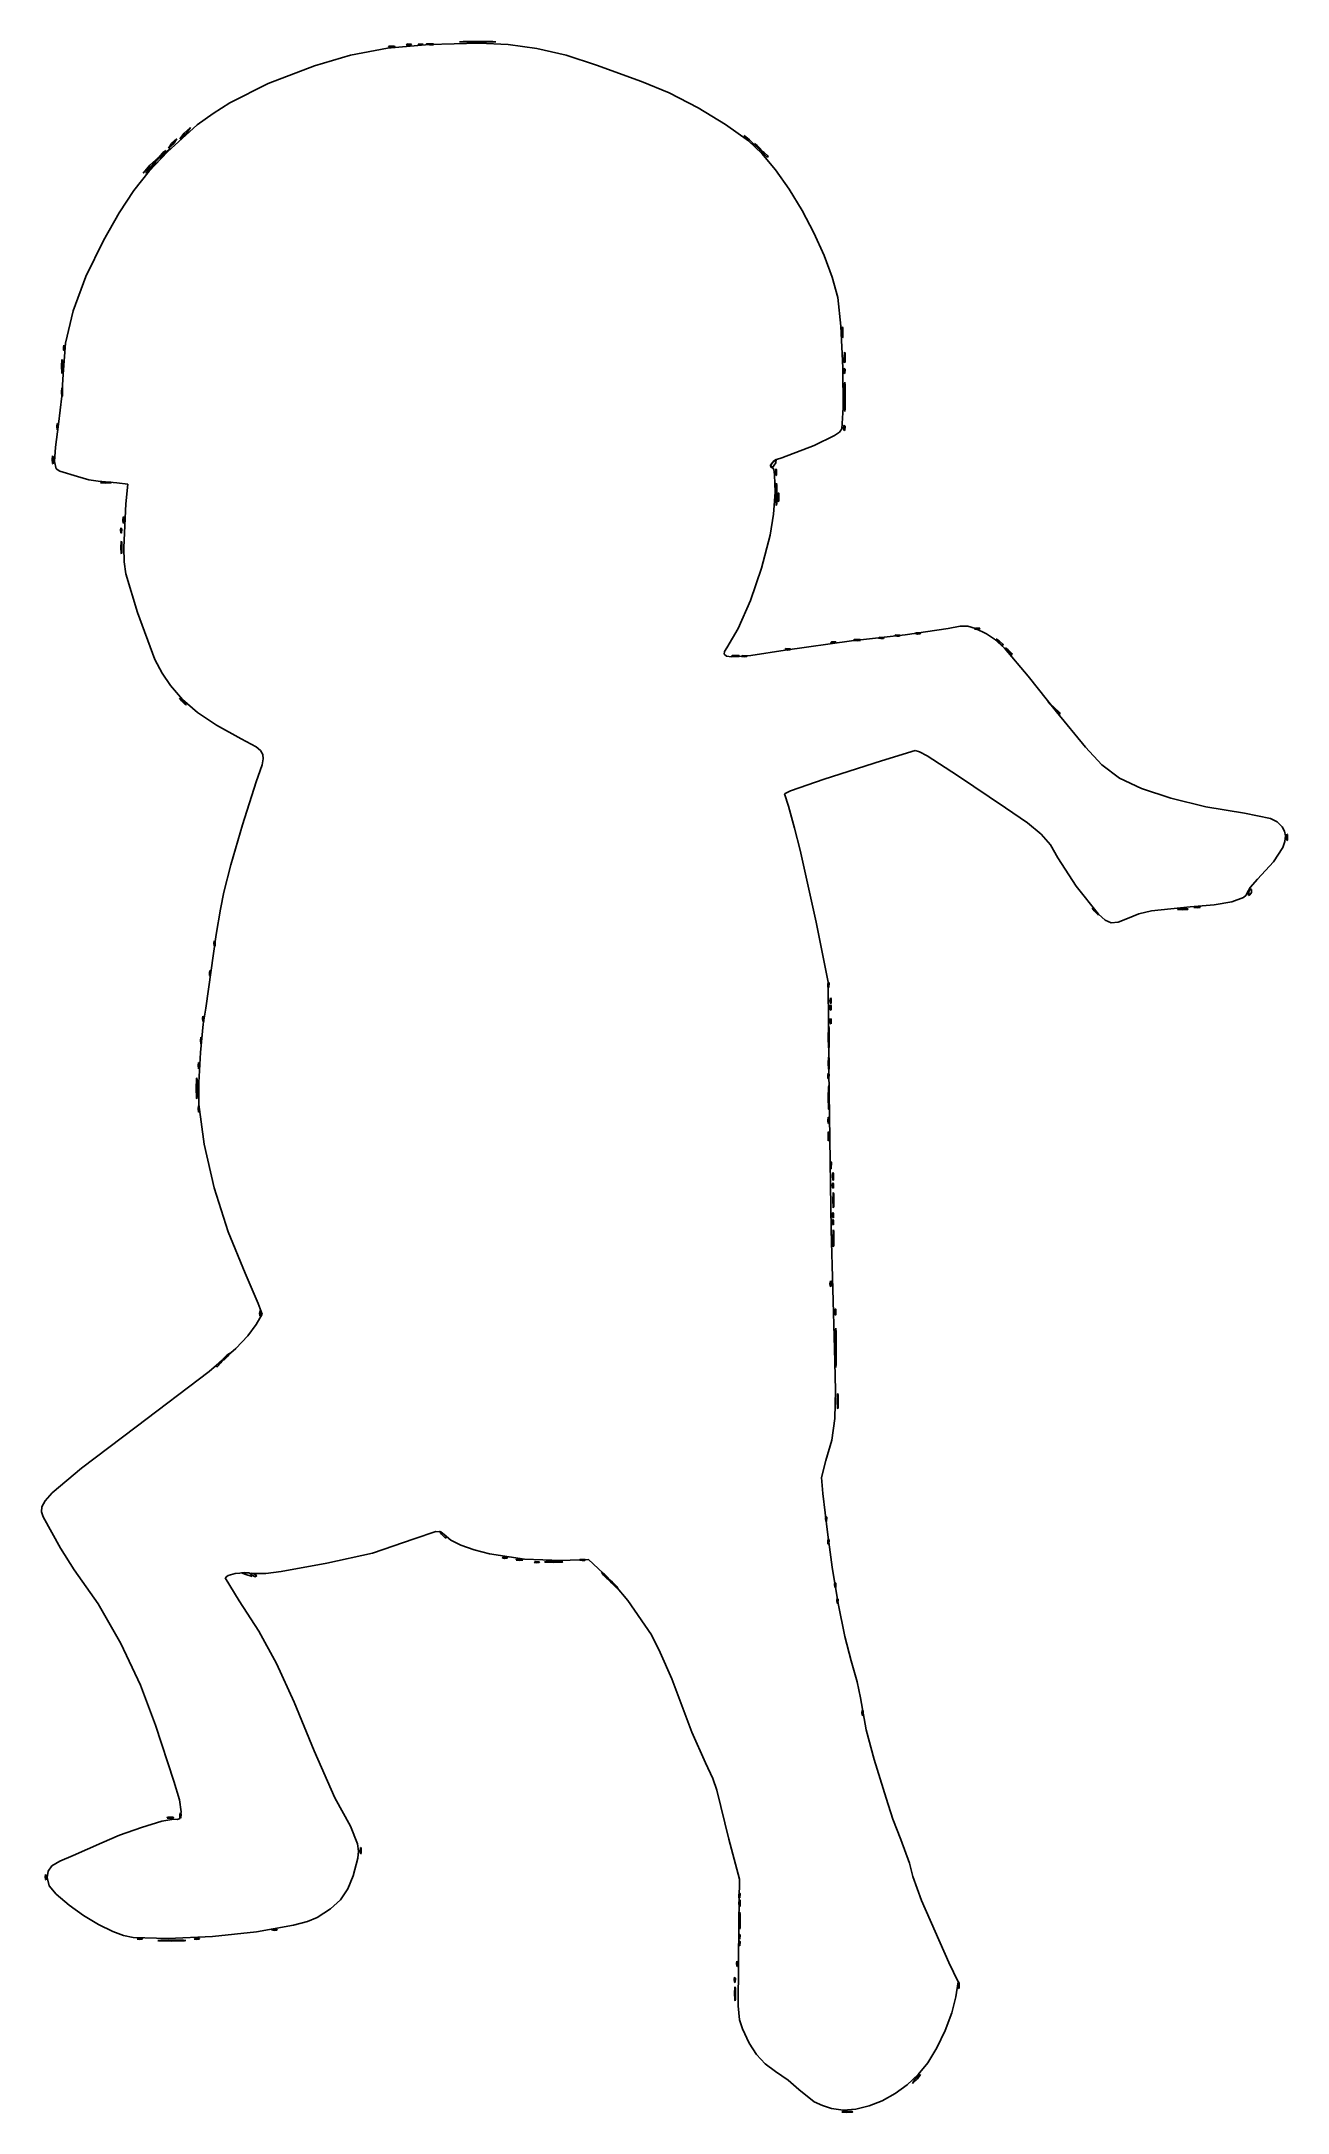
# Model space of a CAD drawing. Extents: x 89 to 234, y 9 to 249.
import ezdxf

# ---------------------------------------------------------------- set-up
doc = ezdxf.new("R2010")
doc.units = 0

msp = doc.modelspace()

# ---------------------------------------------------------------- linework, layer by layer
at = {"layer": 'Layer 1'}
for p, q in [((120.677232, 246.611599), (124.880251, 247.84397)), ((124.880251, 247.84397), (129.175227, 248.651591)), ((129.175227, 248.651591), (134.001616, 249.094722)), ((129.275667, 248.789357), (129.314941, 248.883608)), ((129.64567, 248.750155), (129.275667, 248.789357)), ((129.314941, 248.883608), (129.976399, 248.883608)), ((129.314941, 248.883608), (129.314941, 248.883608)), ((130.015673, 248.789357), (129.64567, 248.750155)), ((129.976399, 248.883608), (130.015673, 248.789357)), ((131.333334, 249.046878), (131.448142, 249.153713)), ((131.607995, 248.993862), (131.333334, 249.046878)), ((131.448142, 249.153713), (131.448142, 249.153702)), ((131.448142, 249.153702), (131.95526, 249.132827)), ((131.919189, 249.026067), (131.607995, 248.993862)), ((131.95526, 249.132827), (131.919189, 249.026067)), ((132.656249, 249.046878), (132.771057, 249.153713)), ((132.93091, 248.993862), (132.656249, 249.046878)), ((132.771057, 249.153713), (132.771057, 249.153702)), ((132.771057, 249.153702), (133.278175, 249.132827)), ((133.242104, 249.026067), (132.93091, 248.993862)), ((133.278175, 249.132827), (133.242104, 249.026067)), ((133.588195, 249.067285), (133.685596, 249.156303)), ((134.01129, 249.02453), (133.588195, 249.067285)), ((133.685596, 249.156316), (134.479345, 249.1465)), ((133.685596, 249.156303), (133.685596, 249.156316)), ((134.001616, 249.094722), (139.798873, 249.233622)), ((134.476202, 249.056314), (134.01129, 249.02453)), ((134.479345, 249.1465), (134.476202, 249.056314)), ((137.498579, 249.397953), (137.924893, 249.434047)), ((137.66618, 249.368277), (137.498579, 249.397953)), ((139.567532, 249.340395), (137.66618, 249.368277)), ((137.924893, 249.434047), (137.924893, 249.433999)), ((137.924893, 249.433999), (141.364472, 249.433205)), ((141.514209, 249.36731), (139.567532, 249.340395)), ((139.798873, 249.233622), (143.16364, 249.086923)), ((141.364472, 249.433205), (141.730873, 249.396908)), ((141.730873, 249.396908), (141.514209, 249.36731)), ((143.16364, 249.086923), (146.484232, 248.626498)), ((146.484232, 248.626498), (149.865038, 247.832809)), ((149.865038, 247.832809), (153.410446, 246.686318)), ((115.326486, 244.564274), (120.677232, 246.611599)), ((153.410446, 246.686318), (158.617509, 244.799521)), ((110.886826, 242.329828), (115.326486, 244.564274)), ((158.617509, 244.799521), (161.828284, 243.455995)), ((161.828284, 243.455995), (165.189827, 241.734229)), ((107.080577, 239.746008), (108.921879, 241.09173)), ((108.921879, 241.09173), (110.886826, 242.329828)), ((165.189827, 241.734229), (168.365965, 239.821129)), ((103.630068, 236.650565), (107.080577, 239.746008)), ((104.113411, 237.595894), (104.724592, 238.12506)), ((104.724592, 238.12506), (104.377994, 237.595894)), ((105.8332, 238.786518), (105.079501, 238.12506)), ((105.079501, 238.12506), (105.568617, 238.786518)), ((105.568617, 238.786518), (106.322316, 239.447975)), ((105.568617, 238.786518), (105.568617, 238.786518)), ((106.322316, 239.447975), (105.8332, 238.786518)), ((168.365965, 239.821129), (171.020527, 237.903604)), ((171.027771, 237.926623), (170.523743, 238.521934)), ((170.523743, 238.521934), (171.119055, 238.017907)), ((171.020527, 237.903604), (172.563962, 236.431555)), ((171.623083, 237.331311), (171.027771, 237.926623)), ((171.027771, 237.926623), (171.027771, 237.926623)), ((171.119055, 238.017907), (171.660261, 237.496986)), ((102.658204, 235.611521), (101.088782, 234.156315)), ((101.088782, 234.156315), (102.393621, 235.611521)), ((101.525714, 234.390395), (103.630068, 236.650565)), ((101.599872, 235.082356), (102.629716, 236.008396)), ((102.629716, 236.008396), (101.864455, 235.082356)), ((102.393621, 235.611521), (103.963043, 237.066728)), ((102.393621, 235.611521), (102.393621, 235.611521)), ((103.963043, 237.066728), (102.658204, 235.611521)), ((102.658204, 236.108292), (103.121224, 236.571312)), ((102.697554, 236.011184), (102.658204, 236.108292)), ((102.658204, 236.108292), (102.658204, 236.108292)), ((102.810046, 236.04292), (102.697554, 236.011184)), ((103.22112, 236.471416), (102.810046, 236.04292)), ((103.121224, 236.571312), (103.451954, 236.802146)), ((103.451954, 236.802146), (103.22112, 236.471416)), ((104.377994, 237.595894), (103.766812, 237.066728)), ((103.766812, 237.066728), (104.113411, 237.595894)), ((104.113411, 237.595894), (104.113411, 237.595894)), ((171.712325, 237.371983), (171.623083, 237.331311)), ((171.660261, 237.496986), (171.712325, 237.371983)), ((171.9452, 237.265165), (171.714366, 237.595895)), ((171.714366, 237.595895), (172.045096, 237.365061)), ((172.356274, 236.836669), (171.9452, 237.265165)), ((171.9452, 237.265165), (171.9452, 237.265165)), ((172.045096, 237.365061), (172.508116, 236.902041)), ((172.468766, 236.804933), (172.356274, 236.836669)), ((172.508116, 236.902041), (172.468766, 236.804933)), ((172.738949, 236.471416), (172.508115, 236.802146)), ((172.508115, 236.802146), (172.838845, 236.571312)), ((172.563962, 236.431555), (174.151765, 234.52841)), ((173.201969, 236.008396), (172.738949, 236.471416)), ((172.738949, 236.471416), (172.738949, 236.471416)), ((172.838845, 236.571312), (173.267341, 236.160238)), ((173.299077, 236.047746), (173.201969, 236.008396)), ((173.267341, 236.160238), (173.299077, 236.047746)), ((99.740711, 232.134157), (101.525714, 234.390395)), ((101.864455, 235.082356), (100.834611, 234.156315)), ((100.834611, 234.156315), (101.599872, 235.082356)), ((101.599872, 235.082356), (101.599872, 235.082356)), ((174.151765, 234.52841), (175.726134, 232.295598)), ((98.043914, 229.561261), (99.740711, 232.134157)), ((175.726134, 232.295598), (177.229269, 229.834547)), ((96.204178, 226.351116), (98.043914, 229.561261)), ((177.229269, 229.834547), (178.603368, 227.246688)), ((94.154158, 222.17267), (96.204178, 226.351116)), ((178.603368, 227.246688), (179.790629, 224.633448)), ((179.790629, 224.633448), (180.733251, 222.096256)), ((92.699716, 218.215581), (94.154158, 222.17267)), ((180.733251, 222.096256), (181.373432, 219.736541)), ((181.373432, 219.736541), (181.728526, 216.44063)), ((91.83289, 214.453371), (92.699716, 218.215581)), ((181.728526, 216.44063), (181.959166, 211.580206)), ((181.835244, 215.767797), (181.872816, 216.339464)), ((181.872816, 216.339464), (181.95565, 216.227732)), ((181.95565, 216.227732), (181.950305, 215.1694)), ((91.545718, 210.85956), (91.83289, 214.453371)), ((91.566607, 213.937763), (91.619622, 214.212424)), ((91.566617, 213.937763), (91.566607, 213.937763)), ((91.598822, 213.626569), (91.566617, 213.937763)), ((91.619622, 214.212424), (91.726457, 214.097616)), ((91.726457, 214.097616), (91.705582, 213.590498)), ((181.866837, 215.155459), (181.835238, 215.767797)), ((181.835238, 215.767797), (181.835244, 215.767797)), ((181.903976, 215.074326), (181.866837, 215.155459)), ((181.950305, 215.1694), (181.903976, 215.074326)), ((91.356808, 211.799051), (91.39189, 212.518558)), ((91.356822, 211.799051), (91.356808, 211.799051)), ((91.387814, 211.038552), (91.356822, 211.799051)), ((91.39189, 212.518558), (91.427794, 212.570266)), ((91.427794, 212.570266), (91.470994, 212.390725)), ((91.470994, 212.390725), (91.467396, 211.06781)), ((91.705582, 213.590498), (91.598822, 213.626569)), ((181.959166, 211.580206), (182.010456, 206.99457)), ((182.053993, 211.291933), (182.107008, 211.566594)), ((182.13142, 212.245046), (182.099821, 212.857383)), ((182.099821, 212.857383), (182.099827, 212.857383)), ((182.099827, 212.857383), (182.137399, 213.429051)), ((182.107008, 211.566594), (182.213843, 211.451786)), ((182.168559, 212.163913), (182.13142, 212.245046)), ((182.137399, 213.429051), (182.220233, 213.317319)), ((182.214888, 212.258987), (182.168559, 212.163913)), ((182.213843, 211.451786), (182.192968, 210.944668)), ((182.220233, 213.317319), (182.214888, 212.258987)), ((91.342518, 208.756347), (91.378063, 209.274351)), ((91.378063, 209.274351), (91.46352, 209.219367)), ((91.385498, 208.307816), (91.545718, 210.85956)), ((91.423345, 210.942462), (91.387814, 211.038552)), ((91.467396, 211.06781), (91.423345, 210.942462)), ((91.46352, 209.219367), (91.46352, 208.293327)), ((182.054003, 211.291933), (182.053993, 211.291933)), ((182.086208, 210.980739), (182.054003, 211.291933)), ((182.192968, 210.944668), (182.086208, 210.980739)), ((182.130989, 208.227181), (182.159535, 209.781193)), ((182.159535, 209.781193), (182.190434, 209.936377)), ((182.190434, 209.936377), (182.228165, 209.616242)), ((182.228165, 209.616242), (182.228165, 206.83812)), ((91.000291, 205.066668), (91.385498, 208.307816)), ((91.378063, 208.238343), (91.342518, 208.756347)), ((91.342518, 208.756347), (91.342518, 208.756347)), ((91.46352, 208.293327), (91.378063, 208.238343)), ((182.010456, 206.99457), (181.827499, 204.523019)), ((182.159535, 206.673169), (182.130989, 208.227181)), ((182.130989, 208.227181), (182.130989, 208.227181)), ((182.190434, 206.517985), (182.159535, 206.673169)), ((182.228165, 206.83812), (182.190434, 206.517985)), ((90.647171, 202.382243), (91.000291, 205.066668)), ((90.793744, 204.787602), (90.832946, 205.157605)), ((90.832946, 204.417599), (90.793744, 204.787602)), ((90.793744, 204.787602), (90.793744, 204.787602)), ((90.832946, 205.157605), (90.927197, 205.118331)), ((90.927197, 204.456873), (90.832946, 204.417599)), ((90.927197, 205.118331), (90.927197, 204.456873)), ((181.561019, 204.1441), (181.002834, 203.73522)), ((181.827499, 204.523019), (181.561019, 204.1441)), ((182.053993, 204.677358), (182.107008, 204.952019)), ((182.054003, 204.677358), (182.053993, 204.677358)), ((182.086208, 204.366164), (182.054003, 204.677358)), ((182.192968, 204.330093), (182.086208, 204.366164)), ((182.107008, 204.952019), (182.213843, 204.837211)), ((182.213843, 204.837211), (182.192968, 204.330093)), ((90.55005, 200.731256), (90.647171, 202.382243)), ((178.633501, 202.600096), (174.904881, 201.179148)), ((181.002834, 203.73522), (178.633501, 202.600096)), ((90.306154, 200.486236), (90.27437, 200.951148)), ((90.27437, 200.951148), (90.274383, 200.951148)), ((90.274383, 200.951148), (90.317138, 201.374243)), ((90.39634, 200.483093), (90.306154, 200.486236)), ((90.317138, 201.374243), (90.406156, 201.276842)), ((90.406156, 201.276842), (90.39634, 200.483093)), ((90.715188, 199.883791), (90.55005, 200.731256)), ((91.148843, 199.609932), (90.715188, 199.883791)), ((93.192752, 198.994205), (91.148843, 199.609932)), ((173.566448, 200.257295), (173.942508, 200.801582)), ((173.64217, 200.036953), (173.566448, 200.257295)), ((173.566448, 200.257295), (173.566448, 200.257295)), ((173.785918, 200.634547), (173.585346, 200.312787)), ((173.585346, 200.312787), (173.764885, 200.092325)), ((173.819189, 200.041188), (173.64217, 200.036953)), ((173.764885, 200.092325), (173.939622, 199.820103)), ((174.260973, 200.956901), (173.785918, 200.634547)), ((174.17623, 200.569395), (173.819189, 200.041188)), ((173.939622, 199.820103), (174.052466, 199.192623)), ((173.942508, 200.801582), (174.21888, 200.949)), ((174.137389, 199.495942), (174.176591, 199.865945)), ((174.176591, 199.125939), (174.137389, 199.495942)), ((174.137389, 199.495942), (174.137389, 199.495942)), ((174.21888, 200.949), (174.17623, 200.569395)), ((174.176591, 199.865945), (174.270842, 199.826671)), ((174.904881, 201.179148), (174.260973, 200.956901)), ((174.270842, 199.826671), (174.270842, 199.165213)), ((94.525657, 198.60111), (93.192752, 198.994205)), ((95.603217, 198.43761), (94.525657, 198.60111)), ((97.762381, 198.264435), (95.603217, 198.43761)), ((95.868836, 198.277317), (95.980568, 198.360151)), ((96.440504, 198.239744), (95.868836, 198.277317)), ((95.980568, 198.360156), (97.0389, 198.354811)), ((95.980568, 198.360151), (95.980568, 198.360156)), ((97.052841, 198.271343), (96.440504, 198.239744)), ((97.0389, 198.354811), (97.133974, 198.308482)), ((97.133974, 198.308482), (97.052841, 198.271343)), ((99.025823, 198.091263), (97.762381, 198.264435)), ((98.793609, 195.817042), (99.025823, 198.091263)), ((174.100807, 197.173475), (173.92658, 194.638058)), ((174.052466, 199.192623), (174.100807, 197.173475)), ((174.270842, 199.165213), (174.176591, 199.125939)), ((174.215344, 195.77691), (174.186213, 196.982403)), ((174.186213, 196.982403), (174.186316, 196.982403)), ((174.186316, 196.982403), (174.217438, 198.144928)), ((174.217438, 198.144928), (174.250103, 198.239908)), ((174.250103, 198.239908), (174.289686, 197.967597)), ((174.289686, 197.967597), (174.287834, 195.850933)), ((174.42158, 196.585529), (174.457125, 197.103533)), ((174.457125, 197.103533), (174.542582, 197.048549)), ((174.542582, 197.048549), (174.542582, 196.122509)), ((98.571222, 190.764703), (98.793609, 195.817042)), ((173.92658, 194.638058), (173.546456, 192.189546)), ((174.247836, 195.635419), (174.215344, 195.77691)), ((174.287834, 195.850933), (174.247836, 195.635419)), ((174.457125, 196.067525), (174.42158, 196.585529)), ((174.42158, 196.585529), (174.42158, 196.585529)), ((174.542582, 196.122509), (174.457125, 196.067525)), ((98.181182, 192.771123), (98.234197, 193.045784)), ((98.181192, 192.771123), (98.181182, 192.771123)), ((98.213397, 192.459929), (98.181192, 192.771123)), ((98.320157, 192.423858), (98.213397, 192.459929)), ((98.234197, 193.045784), (98.341032, 192.930976)), ((98.341032, 192.930976), (98.320157, 192.423858)), ((98.466651, 193.939699), (98.505853, 194.309702)), ((98.505853, 193.569696), (98.466651, 193.939699)), ((98.466651, 193.939699), (98.466651, 193.939699)), ((98.505853, 194.309702), (98.600104, 194.270428)), ((98.600104, 193.60897), (98.505853, 193.569696)), ((98.600104, 194.270428), (98.600104, 193.60897)), ((173.546456, 192.189546), (172.541045, 188.37118)), ((98.232355, 190.764703), (98.266037, 191.430708)), ((98.266037, 190.098698), (98.232355, 190.764703)), ((98.232355, 190.764703), (98.232355, 190.764703)), ((98.266037, 191.430708), (98.302496, 191.497216)), ((98.302496, 190.03219), (98.266037, 190.098698)), ((98.302496, 191.497216), (98.347017, 191.360015)), ((98.347017, 190.169391), (98.302496, 190.03219)), ((98.347017, 191.360015), (98.347017, 190.169391)), ((98.609279, 189.100847), (98.571222, 190.764703)), ((98.79994, 187.713853), (98.609279, 189.100847)), ((100.183533, 183.224087), (98.79994, 187.713853)), ((172.541045, 188.37118), (171.24572, 184.618606)), ((102.187284, 177.781769), (100.183533, 183.224087)), ((171.24572, 184.618606), (169.837888, 181.389997)), ((169.837888, 181.389997), (168.494955, 179.143524)), ((182.959145, 179.931212), (189.185925, 180.635236)), ((183.250599, 179.997775), (183.289873, 180.092025)), ((183.289873, 180.092025), (183.951331, 180.092025)), ((183.289873, 180.092025), (183.289873, 180.092025)), ((183.951331, 180.092025), (183.990605, 179.997775)), ((186.102015, 180.255295), (186.216823, 180.36213)), ((186.376676, 180.20228), (186.102015, 180.255295)), ((186.216823, 180.36213), (186.216823, 180.36212)), ((186.216823, 180.36212), (186.723941, 180.341244)), ((186.68787, 180.234484), (186.376676, 180.20228)), ((186.723941, 180.341244), (186.68787, 180.234484)), ((187.954096, 180.519878), (188.068904, 180.626713)), ((188.228757, 180.466863), (187.954096, 180.519878)), ((188.068904, 180.626713), (188.068904, 180.626703)), ((188.068904, 180.626703), (188.576022, 180.605827)), ((188.539951, 180.499067), (188.228757, 180.466863)), ((188.576022, 180.605827), (188.539951, 180.499067)), ((189.185925, 180.635236), (194.187846, 181.391604)), ((190.335343, 180.784461), (190.450151, 180.891296)), ((190.610004, 180.731446), (190.335343, 180.784461)), ((190.450151, 180.891296), (190.450151, 180.891286)), ((190.450151, 180.891286), (190.957269, 180.87041)), ((190.921198, 180.76365), (190.610004, 180.731446)), ((190.957269, 180.87041), (190.921198, 180.76365)), ((194.187846, 181.391604), (195.553626, 181.627311)), ((195.553626, 181.627311), (196.44937, 181.644664)), ((196.44937, 181.644664), (197.326219, 181.380966)), ((197.214501, 181.313627), (197.329309, 181.420462)), ((197.489162, 181.260612), (197.214501, 181.313627)), ((197.326219, 181.380966), (198.635314, 180.773522)), ((197.329309, 181.420462), (197.329309, 181.420452)), ((197.329309, 181.420452), (197.836427, 181.399576)), ((197.800356, 181.292816), (197.489162, 181.260612)), ((197.836427, 181.399576), (197.800356, 181.292816)), ((198.635314, 180.773522), (199.56493, 180.157286)), ((199.56493, 180.157286), (200.696621, 179.109783)), ((199.990998, 179.850654), (199.760164, 180.181384)), ((199.760164, 180.181384), (200.090894, 179.95055)), ((103.013237, 176.190343), (102.187284, 177.781769)), ((168.220283, 178.705931), (168.195922, 178.386142)), ((168.195922, 178.386142), (168.457227, 178.182672)), ((168.494955, 179.143524), (168.220283, 178.705931)), ((168.457227, 178.182672), (169.039556, 178.094033)), ((169.039556, 178.094033), (171.308711, 178.25531)), ((169.042317, 178.159041), (169.139718, 178.248059)), ((169.465412, 178.116286), (169.042317, 178.159041)), ((169.139718, 178.248072), (169.933467, 178.238256)), ((169.139718, 178.248059), (169.139718, 178.248072)), ((169.930324, 178.14807), (169.465412, 178.116286)), ((169.933467, 178.238256), (169.930324, 178.14807)), ((170.227035, 178.138634), (170.341843, 178.245469)), ((170.501696, 178.085618), (170.227035, 178.138634)), ((170.341843, 178.245469), (170.341843, 178.245458)), ((170.341843, 178.245458), (170.848961, 178.224583)), ((170.81289, 178.117823), (170.501696, 178.085618)), ((170.848961, 178.224583), (170.81289, 178.117823)), ((171.308711, 178.25531), (175.286237, 178.858084)), ((175.254112, 178.932383), (175.36892, 179.039218)), ((175.528773, 178.879367), (175.254112, 178.932383)), ((175.286237, 178.858084), (182.959145, 179.931212)), ((175.36892, 179.039218), (175.36892, 179.039207)), ((175.36892, 179.039207), (175.876038, 179.018332)), ((175.839967, 178.911572), (175.528773, 178.879367)), ((175.876038, 179.018332), (175.839967, 178.911572)), ((180.545772, 179.726129), (180.66058, 179.832964)), ((180.820433, 179.673114), (180.545772, 179.726129)), ((180.66058, 179.832964), (180.66058, 179.832954)), ((180.66058, 179.832954), (181.167698, 179.812078)), ((181.131627, 179.705318), (180.820433, 179.673114)), ((181.167698, 179.812078), (181.131627, 179.705318)), ((183.620602, 179.958572), (183.250599, 179.997775)), ((183.990605, 179.997775), (183.620602, 179.958572)), ((200.454018, 179.387634), (199.990998, 179.850654)), ((199.990998, 179.850654), (199.990998, 179.850654)), ((200.090894, 179.95055), (200.51939, 179.539476)), ((200.551126, 179.426984), (200.454018, 179.387634)), ((200.51939, 179.539476), (200.551126, 179.426984)), ((200.696621, 179.109783), (203.458821, 175.83103)), ((201.04933, 178.792322), (200.818496, 179.123052)), ((200.818496, 179.123052), (201.149226, 178.892218)), ((201.51235, 178.329302), (201.04933, 178.792322)), ((201.04933, 178.792322), (201.04933, 178.792322)), ((201.149226, 178.892218), (201.577722, 178.481144)), ((201.609458, 178.368652), (201.51235, 178.329302)), ((201.577722, 178.481144), (201.609458, 178.368652)), ((103.986448, 174.763541), (103.013237, 176.190343)), ((203.458821, 175.83103), (206.740799, 171.729993)), ((105.394192, 173.129269), (103.986448, 174.763541)), ((105.270284, 172.971496), (105.03945, 173.302226)), ((105.03945, 173.302226), (105.37018, 173.071392)), ((105.733304, 172.508476), (105.270284, 172.971496)), ((105.270284, 172.971496), (105.270284, 172.971496)), ((105.37018, 173.071392), (105.798676, 172.660318)), ((107.118229, 171.643174), (105.394192, 173.129269)), ((206.354714, 172.177747), (205.713283, 172.90535)), ((205.713283, 172.90535), (206.440886, 172.263919)), ((105.830412, 172.547826), (105.733304, 172.508476)), ((105.798676, 172.660318), (105.830412, 172.547826)), ((109.329549, 170.176977), (107.118229, 171.643174)), ((207.082317, 171.450144), (206.354714, 172.177747)), ((206.354714, 172.177747), (206.354714, 172.177747)), ((206.440886, 172.263919), (207.094437, 171.632213)), ((206.740799, 171.729993), (210.120764, 167.613691)), ((207.165268, 171.492989), (207.082317, 171.450144)), ((207.094437, 171.632213), (207.165268, 171.492989)), ((112.199141, 168.602405), (109.329549, 170.176977)), ((113.925099, 167.639783), (112.199141, 168.602405)), ((114.417422, 167.223582), (113.925099, 167.639783)), ((114.68805, 166.777465), (114.417422, 167.223582)), ((114.64045, 165.57551), (114.75604, 166.246439)), ((114.75604, 166.246439), (114.68805, 166.777465)), ((186.42842, 166.047002), (179.784148, 163.902321)), ((190.360206, 167.216816), (186.42842, 166.047002)), ((190.85683, 167.076957), (190.360206, 167.216816)), ((191.746636, 166.603732), (190.85683, 167.076957)), ((195.252266, 164.335306), (191.746636, 166.603732)), ((210.120764, 167.613691), (211.998621, 165.559641)), ((112.337036, 158.601544), (113.934758, 163.593974)), ((113.934758, 163.593974), (114.64045, 165.57551)), ((179.784148, 163.902321), (175.895633, 162.559084)), ((200.82949, 160.602593), (195.252266, 164.335306)), ((211.998621, 165.559641), (214.052611, 164.022846)), ((214.052611, 164.022846), (216.610678, 162.807623)), ((175.895633, 162.559084), (175.182111, 162.190715)), ((175.182111, 162.190715), (175.66525, 160.786452)), ((216.610678, 162.807623), (220.000765, 161.718286)), ((220.000765, 161.718286), (224.049729, 160.703369)), ((110.98402, 153.990455), (112.337036, 158.601544)), ((175.66525, 160.786452), (176.344569, 158.220994)), ((203.358267, 158.854392), (200.82949, 160.602593)), ((204.976368, 157.529872), (203.358267, 158.854392)), ((224.049729, 160.703369), (228.539636, 159.952232)), ((228.539636, 159.952232), (231.545211, 159.340465)), ((231.545211, 159.340465), (232.323417, 158.943999)), ((232.323417, 158.943999), (232.893301, 158.388464)), ((176.344569, 158.220994), (177.019325, 155.6688)), ((206.037581, 156.290484), (204.976368, 157.529872)), ((206.895696, 154.797676), (206.037581, 156.290484)), ((232.893301, 158.388464), (233.18869, 157.884921)), ((233.236121, 156.687663), (232.982703, 155.982248)), ((233.18869, 157.884921), (233.303873, 157.319938)), ((233.303873, 157.319938), (233.236121, 156.687663)), ((233.403981, 157.162662), (233.443183, 157.532665)), ((233.443183, 156.792659), (233.403981, 157.162662)), ((233.403981, 157.162662), (233.403981, 157.162662)), ((233.443183, 157.532665), (233.537434, 157.493391)), ((233.537434, 156.831933), (233.443183, 156.792659)), ((233.537434, 157.493391), (233.537434, 156.831933)), ((110.174401, 150.815459), (110.98402, 153.990455)), ((177.019325, 155.6688), (178.876134, 147.319722)), ((209.014285, 151.50837), (206.895696, 154.797676)), ((231.907949, 154.328593), (230.057771, 152.31217)), ((232.982703, 155.982248), (231.907949, 154.328593)), ((211.59228, 148.26476), (209.014285, 151.50837)), ((229.214878, 151.365482), (228.864295, 150.74164)), ((230.057771, 152.31217), (229.214878, 151.365482)), ((109.799648, 148.828297), (110.174401, 150.815459)), ((211.103484, 148.62986), (210.87265, 148.96059)), ((210.87265, 148.96059), (211.20338, 148.729756)), ((222.24972, 149.091431), (217.773566, 148.65545)), ((220.752012, 148.800296), (220.863744, 148.88313)), ((220.863744, 148.883135), (221.922076, 148.87779)), ((220.863744, 148.88313), (220.863744, 148.883135)), ((221.922076, 148.87779), (222.01715, 148.831461)), ((225.008556, 149.333242), (222.24972, 149.091431)), ((222.673466, 149.041566), (222.71274, 149.135817)), ((223.043469, 149.002364), (222.673466, 149.041566)), ((222.71274, 149.135817), (223.374198, 149.135817)), ((222.71274, 149.135817), (222.71274, 149.135817)), ((223.413472, 149.041566), (223.043469, 149.002364)), ((223.374198, 149.135817), (223.413472, 149.041566)), ((227.090615, 149.703854), (225.008556, 149.333242)), ((228.40587, 150.180807), (227.090615, 149.703854)), ((228.747813, 150.452142), (228.40587, 150.180807)), ((228.864295, 150.74164), (228.747813, 150.452142)), ((228.99882, 150.421688), (229.057761, 150.833879)), ((229.173447, 150.486823), (228.99882, 150.421688)), ((229.057761, 150.833879), (229.207848, 151.182125)), ((229.057761, 150.833879), (229.057761, 150.833879)), ((229.336893, 150.786199), (229.173447, 150.486823)), ((229.207848, 151.182125), (229.337306, 151.113424)), ((229.337306, 151.113424), (229.336893, 150.786199)), ((109.287752, 145.917884), (109.799648, 148.828297)), ((178.876134, 147.319722), (180.254371, 140.361641)), ((211.514558, 148.201364), (211.103484, 148.62986)), ((211.103484, 148.62986), (211.103484, 148.62986)), ((211.20338, 148.729756), (211.6664, 148.266736)), ((211.62705, 148.169628), (211.514558, 148.201364)), ((212.368565, 147.560261), (211.59228, 148.26476)), ((211.6664, 148.266736), (211.62705, 148.169628)), ((213.084378, 147.257507), (212.368565, 147.560261)), ((213.900999, 147.332527), (213.084378, 147.257507)), ((214.979712, 147.761353), (213.900999, 147.332527)), ((216.295206, 148.289241), (214.979712, 147.761353)), ((217.773566, 148.65545), (216.295206, 148.289241)), ((221.323679, 148.762723), (220.752012, 148.800296)), ((221.936017, 148.794322), (221.323679, 148.762723)), ((222.01715, 148.831461), (221.936017, 148.794322)), ((108.082656, 137.371115), (109.287752, 145.917884)), ((109.029085, 144.8816), (109.0821, 145.156261)), ((109.029095, 144.8816), (109.029085, 144.8816)), ((109.0613, 144.570406), (109.029095, 144.8816)), ((109.16806, 144.534335), (109.0613, 144.570406)), ((109.0821, 145.156261), (109.188935, 145.041453)), ((109.188935, 145.041453), (109.16806, 144.534335)), ((108.499919, 141.442021), (108.552934, 141.716682)), ((108.552934, 141.716682), (108.659769, 141.601874)), ((108.499929, 141.442021), (108.499919, 141.442021)), ((108.532134, 141.130827), (108.499929, 141.442021)), ((108.638894, 141.094756), (108.532134, 141.130827)), ((108.659769, 141.601874), (108.638894, 141.094756)), ((180.201912, 140.119106), (180.254927, 140.393767)), ((180.201922, 140.119106), (180.201912, 140.119106)), ((180.234127, 139.807912), (180.201922, 140.119106)), ((180.340887, 139.771841), (180.234127, 139.807912)), ((180.254371, 140.361641), (180.349232, 130.175196)), ((180.254927, 140.393767), (180.361762, 140.278959)), ((180.361762, 140.278959), (180.340887, 139.771841)), ((107.772018, 135.495911), (108.082656, 137.371115)), ((180.466495, 138.267025), (180.51951, 138.541686)), ((180.466505, 138.267025), (180.466495, 138.267025)), ((180.466495, 137.473276), (180.51951, 137.747937)), ((180.466505, 137.473276), (180.466495, 137.473276)), ((180.49871, 137.955831), (180.466505, 138.267025)), ((180.49871, 137.162082), (180.466505, 137.473276)), ((180.60547, 137.91976), (180.49871, 137.955831)), ((180.60547, 137.126011), (180.49871, 137.162082)), ((180.51951, 138.541686), (180.626345, 138.426878)), ((180.51951, 137.747937), (180.626345, 137.633129)), ((180.626345, 138.426878), (180.60547, 137.91976)), ((180.626345, 137.633129), (180.60547, 137.126011)), ((107.480589, 132.234999), (107.772018, 135.495911)), ((107.70617, 136.150361), (107.759185, 136.425022)), ((107.70618, 136.150361), (107.70617, 136.150361)), ((107.738385, 135.839167), (107.70618, 136.150361)), ((107.845145, 135.803096), (107.738385, 135.839167)), ((107.759185, 136.425022), (107.86602, 136.310214)), ((107.86602, 136.310214), (107.845145, 135.803096)), ((180.271725, 134.01165), (180.302847, 135.174174)), ((180.302847, 135.174174), (180.335512, 135.269154)), ((180.335512, 135.269154), (180.375095, 134.996843)), ((180.375095, 134.996843), (180.373243, 132.880179)), ((180.466495, 135.885778), (180.51951, 136.160439)), ((180.466505, 135.885778), (180.466495, 135.885778)), ((180.49871, 135.574584), (180.466505, 135.885778)), ((180.60547, 135.538513), (180.49871, 135.574584)), ((180.51951, 136.160439), (180.626345, 136.045631)), ((180.626345, 136.045631), (180.60547, 135.538513)), ((107.291238, 128.750979), (107.480589, 132.234999)), ((107.462473, 133.614775), (107.501675, 133.984778)), ((107.501675, 133.244772), (107.462473, 133.614775)), ((107.462473, 133.614775), (107.462473, 133.614775)), ((107.501675, 133.984778), (107.595926, 133.945504)), ((107.595926, 133.284046), (107.501675, 133.244772)), ((107.595926, 133.945504), (107.595926, 133.284046)), ((180.300753, 132.806156), (180.271622, 134.01165)), ((180.271622, 134.01165), (180.271725, 134.01165)), ((180.333245, 132.664665), (180.300753, 132.806156)), ((180.373243, 132.880179), (180.333245, 132.664665)), ((107.19789, 130.704362), (107.237092, 131.074365)), ((107.237092, 130.334359), (107.19789, 130.704362)), ((107.19789, 130.704362), (107.19789, 130.704362)), ((107.237092, 131.074365), (107.331343, 131.035091)), ((107.331343, 130.373633), (107.237092, 130.334359)), ((107.331343, 131.035091), (107.331343, 130.373633)), ((180.201922, 129.535786), (180.254938, 129.810447)), ((180.253085, 130.968945), (180.286767, 131.63495)), ((180.286767, 130.30294), (180.253085, 130.968945)), ((180.253085, 130.968945), (180.253085, 130.968945)), ((180.254938, 129.810447), (180.361773, 129.695639)), ((180.286767, 131.63495), (180.323226, 131.701458)), ((180.323226, 130.236432), (180.286767, 130.30294)), ((180.323226, 131.701458), (180.367747, 131.564257)), ((180.367747, 130.373633), (180.323226, 130.236432)), ((180.361773, 129.695639), (180.340897, 129.188521)), ((180.349232, 130.175196), (180.60012, 111.652208)), ((180.367747, 131.564257), (180.367747, 130.373633)), ((106.980487, 128.058532), (107.010974, 129.16854)), ((107.010974, 126.948524), (106.980487, 128.058532)), ((106.980487, 128.058532), (106.980487, 128.058532)), ((107.010974, 129.16854), (107.043974, 129.279386)), ((107.043974, 129.279386), (107.084273, 129.050718)), ((107.084273, 129.050718), (107.084273, 127.066346)), ((107.286835, 126.206451), (107.291238, 128.750979)), ((180.201933, 129.535786), (180.201922, 129.535786)), ((180.234138, 129.224592), (180.201933, 129.535786)), ((180.340897, 129.188521), (180.234138, 129.224592)), ((180.273471, 127.0002), (180.303223, 128.258209)), ((180.303223, 128.258209), (180.335427, 128.383835)), ((180.335427, 128.383835), (180.374753, 128.124678)), ((180.374753, 128.124678), (180.374753, 125.875722)), ((107.043974, 126.837678), (107.010974, 126.948524)), ((107.084273, 127.066346), (107.043974, 126.837678)), ((107.19789, 125.677285), (107.237092, 126.047288)), ((107.237092, 125.307282), (107.19789, 125.677285)), ((107.19789, 125.677285), (107.19789, 125.677285)), ((107.237092, 126.047288), (107.331343, 126.008014)), ((107.331343, 125.346556), (107.237092, 125.307282)), ((107.890386, 121.58076), (107.286835, 126.206451)), ((107.331343, 126.008014), (107.331343, 125.346556)), ((180.303223, 125.742191), (180.273471, 127.0002)), ((180.273471, 127.0002), (180.273471, 127.0002)), ((180.335427, 125.616565), (180.303223, 125.742191)), ((180.374753, 125.875722), (180.335427, 125.616565)), ((180.222798, 124.35437), (180.262, 124.724373)), ((180.262, 123.984367), (180.222798, 124.35437)), ((180.222798, 124.35437), (180.222798, 124.35437)), ((180.242406, 122.502289), (180.277951, 123.020293)), ((180.277951, 121.984285), (180.242406, 122.502289)), ((180.242406, 122.502289), (180.242406, 122.502289)), ((180.262, 124.724373), (180.356251, 124.685099)), ((180.356251, 124.023641), (180.262, 123.984367)), ((180.277951, 123.020293), (180.363408, 122.965309)), ((180.356251, 124.685099), (180.356251, 124.023641)), ((180.363408, 122.965309), (180.363408, 122.039269)), ((109.047285, 116.543191), (107.890386, 121.58076)), ((180.363408, 122.039269), (180.277951, 121.984285)), ((180.528957, 118.730089), (180.497173, 119.195001)), ((180.497173, 119.195001), (180.497186, 119.195001)), ((180.497186, 119.195001), (180.539941, 119.618096)), ((180.619143, 118.726946), (180.528957, 118.730089)), ((180.539941, 119.618096), (180.628959, 119.520695)), ((180.628959, 119.520695), (180.619143, 118.726946)), ((180.79354, 117.407174), (180.761756, 117.872086)), ((180.761756, 117.872086), (180.761769, 117.872086)), ((180.761769, 117.872086), (180.804524, 118.295181)), ((180.804524, 118.295181), (180.893542, 118.19778)), ((180.893542, 118.19778), (180.883726, 117.404031)), ((110.662194, 111.442467), (109.047285, 116.543191)), ((180.731078, 116.835802), (180.784093, 117.110463)), ((180.731088, 116.835802), (180.731078, 116.835802)), ((180.763293, 116.524608), (180.731088, 116.835802)), ((180.870053, 116.488537), (180.763293, 116.524608)), ((180.784093, 117.110463), (180.890928, 116.995655)), ((180.789474, 115.093965), (180.821852, 115.907971)), ((180.883726, 117.404031), (180.79354, 117.407174)), ((180.821852, 115.907971), (180.8569, 115.989258)), ((180.8569, 115.989258), (180.899697, 115.821568)), ((180.890928, 116.995655), (180.870053, 116.488537)), ((180.899697, 115.821568), (180.899697, 114.366362)), ((180.731078, 113.396223), (180.784093, 113.670884)), ((180.731088, 113.396223), (180.731078, 113.396223)), ((180.731078, 112.602474), (180.784093, 112.877135)), ((180.763293, 113.085029), (180.731088, 113.396223)), ((180.870053, 113.048958), (180.763293, 113.085029)), ((180.784093, 113.670884), (180.890928, 113.556076)), ((180.784093, 112.877135), (180.890928, 112.762327)), ((180.821852, 114.279959), (180.789474, 115.093965)), ((180.789474, 115.093965), (180.789474, 115.093965)), ((180.8569, 114.198672), (180.821852, 114.279959)), ((180.899697, 114.366362), (180.8569, 114.198672)), ((180.890928, 113.556076), (180.870053, 113.048958)), ((112.639772, 106.627309), (110.662194, 111.442467)), ((180.60012, 111.652208), (180.978889, 97.89607)), ((180.731088, 112.602474), (180.731078, 112.602474)), ((180.763293, 112.29128), (180.731088, 112.602474)), ((180.870053, 112.255209), (180.763293, 112.29128)), ((180.792175, 110.728345), (180.825571, 111.59553)), ((180.822512, 109.819515), (180.792175, 110.728345)), ((180.792175, 110.728345), (180.792175, 110.728345)), ((180.825571, 111.59553), (180.86017, 111.661667)), ((180.86017, 111.661667), (180.90194, 111.45121)), ((180.890928, 112.762327), (180.870053, 112.255209)), ((180.90194, 111.45121), (180.899241, 109.863712)), ((180.856834, 109.7083), (180.822512, 109.819515)), ((180.899241, 109.863712), (180.856834, 109.7083)), ((114.158775, 103.132747), (112.639772, 106.627309)), ((180.466495, 105.458733), (180.51951, 105.733394)), ((180.51951, 105.733394), (180.626345, 105.618586)), ((180.466505, 105.458733), (180.466495, 105.458733)), ((180.49871, 105.147539), (180.466505, 105.458733)), ((180.60547, 105.111468), (180.49871, 105.147539)), ((180.626345, 105.618586), (180.60547, 105.111468)), ((113.932541, 100.700764), (114.627804, 101.887141)), ((114.627804, 101.887141), (114.158775, 103.132747)), ((114.320745, 102.019154), (114.37376, 102.293815)), ((114.320755, 102.019154), (114.320745, 102.019154)), ((114.35296, 101.70796), (114.320755, 102.019154)), ((114.45972, 101.671889), (114.35296, 101.70796)), ((114.37376, 102.293815), (114.480595, 102.179007)), ((114.480595, 102.179007), (114.45972, 101.671889)), ((181.016547, 102.129398), (181.055749, 102.499401)), ((181.055749, 101.759395), (181.016547, 102.129398)), ((181.016547, 102.129398), (181.016547, 102.129398)), ((181.055749, 102.499401), (181.15, 102.460127)), ((181.15, 101.798669), (181.055749, 101.759395)), ((181.15, 102.460127), (181.15, 101.798669)), ((111.585758, 97.902454), (112.956377, 99.389379)), ((112.956377, 99.389379), (113.932541, 100.700764)), ((181.079166, 98.028361), (181.10663, 100.077546)), ((181.10663, 100.077546), (181.135872, 100.259745)), ((181.135872, 100.259745), (181.17146, 99.802721)), ((181.17146, 99.802721), (181.170667, 96.098559)), ((108.493514, 95.249279), (111.585758, 97.902454)), ((109.272779, 95.879302), (109.735799, 96.342322)), ((109.835695, 96.242426), (109.424621, 95.81393)), ((109.735799, 96.342322), (110.066529, 96.573156)), ((110.066529, 96.573156), (109.835695, 96.242426)), ((110.066528, 96.673051), (110.529548, 97.136071)), ((110.105878, 96.575943), (110.066528, 96.673051)), ((110.066528, 96.673051), (110.066528, 96.673051)), ((110.21837, 96.607679), (110.105878, 96.575943)), ((110.629444, 97.036175), (110.21837, 96.607679)), ((110.529548, 97.136071), (110.860278, 97.366905)), ((110.860278, 97.366905), (110.629444, 97.036175)), ((180.978889, 97.89607), (181.107686, 93.086871)), ((181.105742, 95.933515), (181.079166, 98.028361)), ((181.079166, 98.028361), (181.079166, 98.028361)), ((181.170667, 96.098559), (181.134915, 95.70189)), ((100.012374, 88.8367), (108.493514, 95.249279)), ((109.312129, 95.782194), (109.272779, 95.879302)), ((109.272779, 95.879302), (109.272779, 95.879302)), ((109.424621, 95.81393), (109.312129, 95.782194)), ((181.134915, 95.70189), (181.105742, 95.933515)), ((181.107686, 93.086871), (181.022649, 89.782901)), ((181.31864, 91.810661), (181.351018, 92.624667)), ((181.351018, 90.996655), (181.31864, 91.810661)), ((181.31864, 91.810661), (181.31864, 91.810661)), ((181.351018, 92.624667), (181.386066, 92.705954)), ((181.386066, 92.705954), (181.428863, 92.538264)), ((181.428863, 92.538264), (181.428863, 91.083058)), ((181.022649, 89.782901), (180.67188, 87.294374)), ((181.386066, 90.915368), (181.351018, 90.996655)), ((181.428863, 91.083058), (181.386066, 90.915368)), ((93.66067, 84.021259), (100.012374, 88.8367)), ((180.67188, 87.294374), (180.003483, 84.931503)), ((180.003483, 84.931503), (179.488598, 82.967817)), ((90.270049, 81.17992), (93.66067, 84.021259)), ((179.488598, 82.967817), (179.621994, 81.095049)), ((89.021564, 78.954869), (89.056701, 79.551777)), ((89.056701, 79.551777), (89.440204, 80.261756)), ((89.440204, 80.261756), (90.270049, 81.17992)), ((179.621994, 81.095049), (180.181978, 76.597138)), ((89.236816, 78.375919), (89.021564, 78.954869)), ((91.227767, 74.766053), (89.236816, 78.375919)), ((179.937329, 78.206684), (179.990344, 78.481345)), ((179.937339, 78.206684), (179.937329, 78.206684)), ((179.969544, 77.89549), (179.937339, 78.206684)), ((180.076304, 77.859419), (179.969544, 77.89549)), ((179.990344, 78.481345), (180.097179, 78.366537)), ((180.097179, 78.366537), (180.076304, 77.859419)), ((92.839161, 72.231519), (91.227767, 74.766053)), ((132.264719, 75.823659), (127.414515, 74.189381)), ((134.758068, 76.67243), (132.264719, 75.823659)), ((135.339022, 76.639181), (134.758068, 76.67243)), ((135.432746, 76.398701), (135.201912, 76.729431)), ((135.201912, 76.729431), (135.532642, 76.498597)), ((135.726523, 76.338046), (135.339022, 76.639181)), ((135.84382, 75.970205), (135.432746, 76.398701)), ((135.432746, 76.398701), (135.432746, 76.398701)), ((135.532642, 76.498597), (135.995662, 76.035577)), ((136.497423, 75.701234), (135.726523, 76.338046)), ((135.956312, 75.938469), (135.84382, 75.970205)), ((135.995662, 76.035577), (135.956312, 75.938469)), ((137.678029, 75.107345), (136.497423, 75.701234)), ((139.195889, 74.572369), (137.678029, 75.107345)), ((140.97855, 74.112295), (139.195889, 74.572369)), ((180.181978, 76.597138), (180.704736, 72.56219)), ((180.201912, 75.560846), (180.254927, 75.835507)), ((180.201922, 75.560846), (180.201912, 75.560846)), ((180.234127, 75.249652), (180.201922, 75.560846)), ((180.340887, 75.213581), (180.234127, 75.249652)), ((180.254927, 75.835507), (180.361762, 75.720699)), ((180.361762, 75.720699), (180.340887, 75.213581)), ((95.587485, 68.310826), (92.839161, 72.231519)), ((116.834484, 72.071142), (115.031983, 71.815605)), ((122.105055, 73.02735), (116.834484, 72.071142)), ((127.414515, 74.189381), (122.105055, 73.02735)), ((145.048466, 73.480809), (140.97855, 74.112295)), ((142.44582, 73.628341), (142.560628, 73.735176)), ((142.720481, 73.575325), (142.44582, 73.628341)), ((142.560628, 73.735176), (142.560628, 73.735165)), ((142.560628, 73.735165), (143.067746, 73.71429)), ((143.031675, 73.60753), (142.720481, 73.575325)), ((143.067746, 73.71429), (143.031675, 73.60753)), ((144.092315, 73.370828), (144.131589, 73.465079)), ((144.462318, 73.331626), (144.092315, 73.370828)), ((144.131589, 73.465079), (144.793047, 73.465079)), ((144.131589, 73.465079), (144.131589, 73.465079)), ((144.832321, 73.370828), (144.462318, 73.331626)), ((144.793047, 73.465079), (144.832321, 73.370828)), ((149.308153, 73.340802), (145.048466, 73.480809)), ((146.149982, 73.099183), (146.26479, 73.206018)), ((146.424643, 73.046167), (146.149982, 73.099183)), ((146.26479, 73.206018), (146.26479, 73.206007)), ((146.26479, 73.206007), (146.771908, 73.185132)), ((146.735837, 73.078372), (146.424643, 73.046167)), ((146.771908, 73.185132), (146.735837, 73.078372)), ((147.372989, 73.175232), (147.571168, 73.216667)), ((147.469056, 73.141301), (147.372989, 73.175232)), ((148.431063, 73.109953), (147.469056, 73.141301)), ((147.571168, 73.216667), (149.290958, 73.216667)), ((147.571168, 73.216667), (147.571168, 73.216667)), ((149.39307, 73.141301), (148.431063, 73.109953)), ((149.290958, 73.216667), (149.489137, 73.175232)), ((152.460813, 73.453205), (149.308153, 73.340802)), ((149.489137, 73.175232), (149.39307, 73.141301)), ((151.441642, 73.363758), (151.55645, 73.470593)), ((151.716303, 73.310742), (151.441642, 73.363758)), ((151.55645, 73.470593), (151.55645, 73.470582)), ((151.55645, 73.470582), (152.063568, 73.449707)), ((152.027497, 73.342947), (151.716303, 73.310742)), ((152.063568, 73.449707), (152.027497, 73.342947)), ((154.164291, 71.866334), (152.460813, 73.453205)), ((180.704736, 72.56219), (181.410541, 68.338481)), ((110.663781, 71.603554), (110.331111, 71.317536)), ((110.331111, 71.317536), (111.96802, 68.635601)), ((111.497588, 71.806799), (110.663781, 71.603554)), ((112.58623, 71.890507), (111.497588, 71.806799)), ((112.238204, 71.886201), (112.630597, 71.940562)), ((112.712358, 71.702353), (112.238204, 71.886201)), ((113.683407, 71.817912), (112.58623, 71.890507)), ((112.630597, 71.940562), (113.088042, 71.881465)), ((113.455577, 71.464144), (112.712358, 71.702353)), ((112.712358, 71.702353), (112.712358, 71.702353)), ((113.088042, 71.881465), (113.373816, 71.702353)), ((113.373816, 71.702353), (113.455577, 71.464144)), ((113.375689, 71.699324), (113.377119, 71.841441)), ((113.786306, 71.43777), (113.375689, 71.699324)), ((113.375689, 71.699324), (113.375689, 71.699324)), ((113.377119, 71.841441), (113.624656, 71.803307)), ((113.624656, 71.803307), (114.020088, 71.554579)), ((115.031983, 71.815605), (113.683407, 71.817912)), ((114.020088, 71.554579), (113.786306, 71.43777)), ((154.218139, 71.636207), (153.987305, 71.966937)), ((153.987305, 71.966937), (154.318035, 71.736103)), ((155.598326, 70.400867), (154.164291, 71.866334)), ((154.629213, 71.207711), (154.218139, 71.636207)), ((154.218139, 71.636207), (154.218139, 71.636207)), ((154.318035, 71.736103), (154.781055, 71.273083)), ((154.741705, 71.175975), (154.629213, 71.207711)), ((155.152791, 70.710167), (154.648764, 71.305478)), ((154.648764, 71.305478), (155.244075, 70.801451)), ((154.781055, 71.273083), (154.741705, 71.175975)), ((155.748103, 70.114855), (155.152791, 70.710167)), ((155.152791, 70.710167), (155.152791, 70.710167)), ((155.244075, 70.801451), (155.785281, 70.28053)), ((157.041989, 68.678658), (155.598326, 70.400867)), ((155.837345, 70.155527), (155.748103, 70.114855)), ((155.785281, 70.28053), (155.837345, 70.155527)), ((180.995661, 70.533777), (181.048676, 70.808438)), ((180.995671, 70.533777), (180.995661, 70.533777)), ((181.027876, 70.222583), (180.995671, 70.533777)), ((181.134636, 70.186512), (181.027876, 70.222583)), ((181.048676, 70.808438), (181.155511, 70.69363)), ((181.155511, 70.69363), (181.134636, 70.186512)), ((98.225261, 63.709775), (95.587485, 68.310826)), ((111.96802, 68.635601), (114.235234, 65.133958)), ((159.760272, 64.716893), (157.041989, 68.678658)), ((181.260244, 68.681696), (181.313259, 68.956357)), ((181.260254, 68.681696), (181.260244, 68.681696)), ((181.292459, 68.370502), (181.260254, 68.681696)), ((181.399219, 68.334431), (181.292459, 68.370502)), ((181.313259, 68.956357), (181.420094, 68.841549)), ((181.420094, 68.841549), (181.399219, 68.334431)), ((181.410541, 68.338481), (182.190409, 64.516241)), ((114.235234, 65.133958), (116.281962, 61.387444)), ((100.52079, 58.871684), (98.225261, 63.709775)), ((160.788096, 62.673653), (159.760272, 64.716893)), ((162.114859, 59.624038), (160.788096, 62.673653)), ((182.190409, 64.516241), (182.935353, 61.685696)), ((116.281962, 61.387444), (118.346985, 56.918988)), ((182.935353, 61.685696), (183.633312, 59.258461)), ((102.242372, 54.239875), (100.52079, 58.871684)), ((164.443409, 53.446126), (162.114859, 59.624038)), ((183.633312, 59.258461), (184.024073, 57.404827)), ((118.346985, 56.918988), (120.669086, 51.251521)), ((184.024073, 57.404827), (184.656776, 53.700171)), ((184.170657, 55.717129), (184.223672, 55.99179)), ((184.170667, 55.717129), (184.170657, 55.717129)), ((184.202872, 55.405935), (184.170667, 55.717129)), ((184.309632, 55.369864), (184.202872, 55.405935)), ((184.223672, 55.99179), (184.330507, 55.876982)), ((184.330507, 55.876982), (184.309632, 55.369864)), ((104.369072, 47.757591), (102.242372, 54.239875)), ((166.039302, 49.874255), (164.443409, 53.446126)), ((184.656776, 53.700171), (185.604112, 50.27113)), ((120.669086, 51.251521), (123.055746, 45.82757)), ((166.8949, 48.068477), (166.039302, 49.874255)), ((167.355299, 46.699259), (166.8949, 48.068477)), ((185.604112, 50.27113), (186.967733, 45.773219)), ((105.025027, 45.594096), (104.369072, 47.757591)), ((123.055746, 45.82757), (124.851615, 42.528709)), ((168.751469, 41.010725), (167.355299, 46.699259)), ((186.967733, 45.773219), (187.752964, 43.327137)), ((102.997618, 43.093992), (104.377994, 43.338669)), ((103.611116, 43.472949), (103.65039, 43.5672)), ((103.981119, 43.433747), (103.611116, 43.472949)), ((103.65039, 43.5672), (104.311848, 43.5672)), ((103.65039, 43.5672), (103.65039, 43.5672)), ((104.351122, 43.472949), (103.981119, 43.433747)), ((104.311848, 43.5672), (104.351122, 43.472949)), ((104.377994, 43.338669), (104.813962, 43.319526)), ((104.813962, 43.319526), (105.060919, 43.413084)), ((105.239412, 44.185721), (105.025027, 45.594096)), ((105.06034, 43.810894), (105.113355, 44.085555)), ((105.06035, 43.810894), (105.06034, 43.810894)), ((105.092555, 43.4997), (105.06035, 43.810894)), ((105.060919, 43.413084), (105.239412, 44.185721)), ((105.199315, 43.463629), (105.092555, 43.4997)), ((105.113355, 44.085555), (105.22019, 43.970747)), ((105.22019, 43.970747), (105.199315, 43.463629)), ((187.752964, 43.327137), (188.67926, 40.975779)), ((96.02578, 40.604807), (98.075413, 41.482846)), ((98.075413, 41.482846), (100.648058, 42.393979)), ((100.648058, 42.393979), (102.997618, 43.093992)), ((124.851615, 42.528709), (125.676811, 40.463702)), ((169.968672, 36.380522), (168.751469, 41.010725)), ((188.67926, 40.975779), (189.706011, 38.242099)), ((90.23151, 37.917517), (91.140323, 38.477518)), ((91.140323, 38.477518), (92.685915, 39.140435)), ((92.685915, 39.140435), (96.02578, 40.604807)), ((125.722484, 38.818086), (125.179787, 36.777397)), ((125.676811, 40.463702), (125.785141, 39.639374)), ((125.785141, 39.639374), (125.722484, 38.818086)), ((125.983283, 39.68781), (126.022485, 40.057813)), ((126.022485, 39.317807), (125.983283, 39.68781)), ((125.983283, 39.68781), (125.983283, 39.68781)), ((126.022485, 40.057813), (126.116736, 40.018539)), ((126.116736, 39.357081), (126.022485, 39.317807)), ((126.116736, 40.018539), (126.116736, 39.357081)), ((89.449943, 36.667153), (89.502958, 36.941814)), ((89.449953, 36.667153), (89.449943, 36.667153)), ((89.482158, 36.355959), (89.449953, 36.667153)), ((89.588918, 36.319888), (89.482158, 36.355959)), ((89.502958, 36.941814), (89.609793, 36.827006)), ((89.609793, 36.827006), (89.588918, 36.319888)), ((89.693637, 36.563132), (89.801831, 37.32465)), ((89.905672, 35.623016), (89.693637, 36.563132)), ((89.801831, 37.32465), (90.23151, 37.917517)), ((125.179787, 36.777397), (124.567483, 35.264378)), ((169.889004, 31.353445), (169.968672, 36.380522)), ((189.706011, 38.242099), (190.083575, 36.67664)), ((190.083575, 36.67664), (191.092982, 33.925838)), ((90.740314, 34.64145), (89.905672, 35.623016)), ((92.232022, 33.363633), (90.740314, 34.64145)), ((123.711593, 34.009607), (122.540602, 32.930749)), ((124.567483, 35.264378), (123.711593, 34.009607)), ((169.883175, 34.550489), (169.93619, 34.82515)), ((169.883185, 34.550489), (169.883175, 34.550489)), ((169.91539, 34.239295), (169.883185, 34.550489)), ((169.904061, 33.602401), (169.943263, 33.972404)), ((170.02215, 34.203224), (169.91539, 34.239295)), ((169.93619, 34.82515), (170.043025, 34.710342)), ((169.943263, 33.972404), (170.037514, 33.93313)), ((170.043025, 34.710342), (170.02215, 34.203224)), ((170.037514, 33.93313), (170.037514, 33.271672)), ((191.092982, 33.925838), (194.267628, 26.734281)), ((93.9126, 32.16267), (92.232022, 33.363633)), ((95.65096, 31.124416), (93.9126, 32.16267)), ((119.861086, 31.488589), (118.253002, 31.049001)), ((120.983, 31.945468), (119.861086, 31.488589)), ((122.540602, 32.930749), (120.983, 31.945468)), ((169.812917, 21.688996), (169.889004, 31.353445)), ((169.943263, 33.232398), (169.904061, 33.602401)), ((169.904061, 33.602401), (169.904061, 33.602401)), ((170.037514, 33.271672), (169.943263, 33.232398)), ((169.944272, 31.618028), (169.977668, 32.485213)), ((169.974609, 30.709198), (169.944272, 31.618028)), ((169.944272, 31.618028), (169.944272, 31.618028)), ((169.977668, 32.485213), (170.012267, 32.55135)), ((170.012267, 32.55135), (170.054037, 32.340893)), ((170.054037, 32.340893), (170.051338, 30.753395)), ((97.316014, 30.33473), (95.65096, 31.124416)), ((98.555231, 29.869743), (97.316014, 30.33473)), ((99.661639, 29.626667), (98.555231, 29.869743)), ((103.716536, 29.521637), (99.661639, 29.626667)), ((100.11254, 29.442988), (100.227348, 29.549823)), ((100.387201, 29.389972), (100.11254, 29.442988)), ((100.227348, 29.549823), (100.227348, 29.549812)), ((100.227348, 29.549812), (100.734466, 29.528937)), ((100.698395, 29.422177), (100.387201, 29.389972)), ((100.734466, 29.528937), (100.698395, 29.422177)), ((102.531492, 29.261852), (102.86551, 29.299787)), ((102.655434, 29.230611), (102.531492, 29.261852)), ((104.113411, 29.201052), (102.655434, 29.230611)), ((102.86551, 29.299858), (105.51134, 29.298535)), ((102.86551, 29.299787), (102.86551, 29.299858)), ((108.859538, 29.730366), (103.716536, 29.521637)), ((105.615457, 29.229171), (104.113411, 29.201052)), ((105.51134, 29.298535), (105.787103, 29.260297)), ((105.787103, 29.260297), (105.615457, 29.229171)), ((106.727115, 29.442988), (106.841923, 29.549823)), ((107.001776, 29.389972), (106.727115, 29.442988)), ((106.841923, 29.549823), (106.841923, 29.549812)), ((106.841923, 29.549812), (107.349041, 29.528937)), ((107.31297, 29.422177), (107.001776, 29.389972)), ((107.349041, 29.528937), (107.31297, 29.422177)), ((113.958437, 30.27506), (108.859538, 29.730366)), ((118.253002, 31.049001), (113.958437, 30.27506)), ((115.722937, 30.50132), (115.837745, 30.608155)), ((115.997598, 30.448304), (115.722937, 30.50132)), ((115.837745, 30.608155), (115.837745, 30.608144)), ((115.837745, 30.608144), (116.344863, 30.587269)), ((116.308792, 30.480509), (115.997598, 30.448304)), ((116.344863, 30.587269), (116.308792, 30.480509)), ((169.883175, 29.787995), (169.93619, 30.062656)), ((169.883185, 29.787995), (169.883175, 29.787995)), ((169.883175, 28.994246), (169.93619, 29.268907)), ((169.883185, 28.994246), (169.883175, 28.994246)), ((169.91539, 29.476801), (169.883185, 29.787995)), ((169.91539, 28.683052), (169.883185, 28.994246)), ((170.02215, 29.44073), (169.91539, 29.476801)), ((169.93619, 30.062656), (170.043025, 29.947848)), ((169.93619, 29.268907), (170.043025, 29.154099)), ((170.008931, 30.597983), (169.974609, 30.709198)), ((170.051338, 30.753395), (170.008931, 30.597983)), ((170.043025, 29.947848), (170.02215, 29.44073)), ((170.043025, 29.154099), (170.02215, 28.646981)), ((169.618592, 26.612999), (169.671607, 26.88766)), ((169.618602, 26.612999), (169.618592, 26.612999)), ((169.650807, 26.301805), (169.618602, 26.612999)), ((169.671607, 26.88766), (169.778442, 26.772852)), ((169.778442, 26.772852), (169.757567, 26.265734)), ((170.02215, 28.646981), (169.91539, 28.683052)), ((194.267628, 26.734281), (195.351067, 24.496364)), ((169.354009, 24.760918), (169.407024, 25.035579)), ((169.354019, 24.760918), (169.354009, 24.760918)), ((169.386224, 24.449724), (169.354019, 24.760918)), ((169.492984, 24.413653), (169.386224, 24.449724)), ((169.407024, 25.035579), (169.513859, 24.920771)), ((169.513859, 24.920771), (169.492984, 24.413653)), ((169.757567, 26.265734), (169.650807, 26.301805)), ((195.351067, 24.496364), (195.04955, 22.738059)), ((195.304029, 24.077413), (195.343231, 24.447416)), ((195.343231, 23.70741), (195.304029, 24.077413)), ((195.304029, 24.077413), (195.304029, 24.077413)), ((195.343231, 24.447416), (195.437482, 24.408142)), ((195.437482, 24.408142), (195.437482, 23.746684)), ((169.408793, 23.151372), (169.443875, 23.870879)), ((169.408807, 23.151372), (169.408793, 23.151372)), ((169.439799, 22.390863), (169.408807, 23.151372)), ((169.47533, 22.29478), (169.439799, 22.390863)), ((169.443875, 23.870879), (169.479779, 23.922587)), ((169.519381, 22.420131), (169.47533, 22.29478)), ((169.479779, 23.922587), (169.522979, 23.743046)), ((169.522979, 23.743046), (169.519381, 22.420131)), ((169.979817, 20.088183), (169.812917, 21.688996)), ((195.04955, 22.738059), (194.582582, 20.875752)), ((195.437482, 23.746684), (195.343231, 23.70741)), ((170.342951, 19.022475), (169.979817, 20.088183)), ((194.582582, 20.875752), (193.826322, 18.837974)), ((171.096284, 17.383684), (170.342951, 19.022475)), ((171.951126, 16.05697), (171.096284, 17.383684)), ((192.871547, 16.8389), (191.809038, 15.092703)), ((193.826322, 18.837974), (192.871547, 16.8389)), ((172.955773, 14.979899), (171.951126, 16.05697)), ((174.158521, 14.09004), (172.955773, 14.979899)), ((191.809038, 15.092703), (190.710835, 13.744685)), ((175.610126, 13.069771), (174.158521, 14.09004)), ((176.85141, 12.010947), (175.610126, 13.069771)), ((178.638694, 10.591998), (176.85141, 12.010947)), ((189.434773, 12.548892), (188.027138, 11.527256)), ((190.710835, 13.744685), (189.434773, 12.548892)), ((190.632052, 13.22951), (190.02087, 12.700344)), ((190.02087, 12.700344), (190.367469, 13.22951)), ((190.367469, 13.22951), (190.97865, 13.758676)), ((190.367469, 13.22951), (190.367469, 13.22951)), ((190.97865, 13.758676), (190.632052, 13.22951)), ((179.584673, 10.132571), (178.638694, 10.591998)), ((180.635444, 9.79898), (179.584673, 10.132571)), ((182.006627, 9.620881), (180.635444, 9.79898)), ((180.635444, 9.79898), (180.635444, 9.79898)), ((183.477676, 9.726589), (182.006627, 9.620881)), ((185.002302, 10.094175), (183.477676, 9.726589)), ((186.534218, 10.701707), (185.002302, 10.094175)), ((188.027138, 11.527256), (186.534218, 10.701707)), ((181.858311, 9.36511), (181.970043, 9.447957)), ((182.429979, 9.327546), (181.858311, 9.36511)), ((181.970043, 9.447957), (181.970043, 9.447905)), ((181.970043, 9.447905), (183.028375, 9.442613)), ((183.042316, 9.359144), (182.429979, 9.327546)), ((183.028375, 9.442613), (183.123449, 9.396282)), ((183.123449, 9.396282), (183.042316, 9.359144))]:
    msp.add_line(p, q, dxfattribs=at)

doc.saveas('drawing.dxf')
